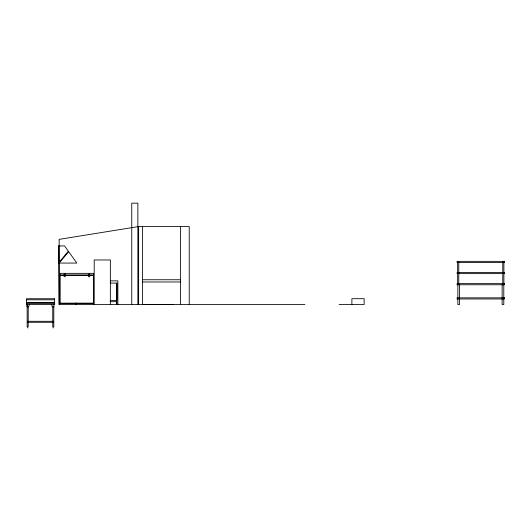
<?xml version="1.0" encoding="UTF-8"?>
<svg xmlns="http://www.w3.org/2000/svg" width="531" height="531" viewBox="0 0 531 531"><rect width="100%" height="100%" fill="white"/><g stroke="black" fill="none" stroke-linecap="round" stroke-linejoin="round"><path stroke-width="0.8" d="M304.907 304.535L59.153 304.535L59.153 239.362L138.631 226.551L138.531 304.535L138.558 226.551L189.228 226.551L189.228 304.535M29.444 304.535L28.555 306.818L27.021 306.818L27.021 304.535M88.903 303.42L90.018 303.42M58.729 245.933L64.576 245.933L76.836 263.064L58.729 263.064L58.729 245.933L59.153 304.535M64.138 275.436L65.247 275.436M88.591 275.436L89.706 275.436M64.138 275.576L65.247 275.576M88.591 275.576L89.706 275.576M142.434 279.744L180.593 279.744M110.561 280.859L117.869 280.859L117.869 304.535M142.434 281.974L180.593 281.974M110.196 283.103L116.82 283.103L116.82 300.546L110.196 300.546M26.55 299.803L54.401 299.803M110.136 301.681L116.793 301.681L116.793 304.535M26.55 302.504L54.401 302.504M26.55 302.862L54.401 302.862M26.55 303.141L54.401 303.141M60.182 303.141L93.058 303.148M339.077 304.535L364.14 304.535L364.14 298.688L351.887 298.688L351.887 304.535M27.678 321.301L53.273 321.301M27.678 322.277L53.273 322.277M27.439 327.846L27.917 327.846M53.034 327.846L53.518 327.846M173.445 304.535L142.434 304.489L142.434 226.551M51.507 304.535L52.396 306.818L53.93 306.818L53.93 304.535M503.892 261.922L503.892 283.647M503.873 284.204L503.873 284.762M503.793 284.204L503.793 304.535L502.134 304.535L502.134 284.204M502.777 261.922L502.777 283.647M459.507 284.204L459.507 304.535L457.848 304.535L457.848 284.204M458.771 261.922L458.777 283.647M457.656 261.922L457.662 283.647M457.636 284.204L457.636 284.762M180.593 226.551L180.593 304.535M138.631 226.551L138.631 304.535M137.874 304.535L137.874 203.154L131.748 203.154L131.748 304.535M116.774 283.103L116.774 300.546M116.681 301.681L116.681 304.535M110.362 304.535L110.362 259.971L94.206 259.971L94.206 304.535M75.867 302.896L75.867 304.535M53.804 307.011L53.804 326.817L52.748 326.817L52.748 306.188M28.209 307.011L28.209 326.817L27.147 326.817L27.147 304.535M68.22 251.395L58.729 262.706L59.153 263.064L68.645 251.754L68.22 251.395M504.45 261.365L457.098 261.365L457.098 262.48L504.45 262.48L504.45 261.365M504.45 272.503L457.098 272.503L457.098 273.618L504.45 273.618L504.45 272.503M93.609 273.346L60.182 273.346L60.182 275.018L93.609 275.018L93.609 273.352M65.247 274.182L64.138 274.182L64.138 276.691L65.247 276.691L65.247 274.182M89.706 274.182L88.591 274.182L88.591 276.81L89.706 276.81L89.706 274.182M93.609 275.297L60.182 275.297L60.182 303.42L93.609 303.42L93.609 275.297M504.43 283.647L457.078 283.647L457.078 284.762L504.43 284.762L504.43 283.647M504.43 297.851L457.078 297.851L457.078 298.966L504.43 298.966L504.43 297.851M54.401 298.741L26.55 298.741L26.55 304.535L54.401 304.535L54.401 298.741"/></g></svg>
